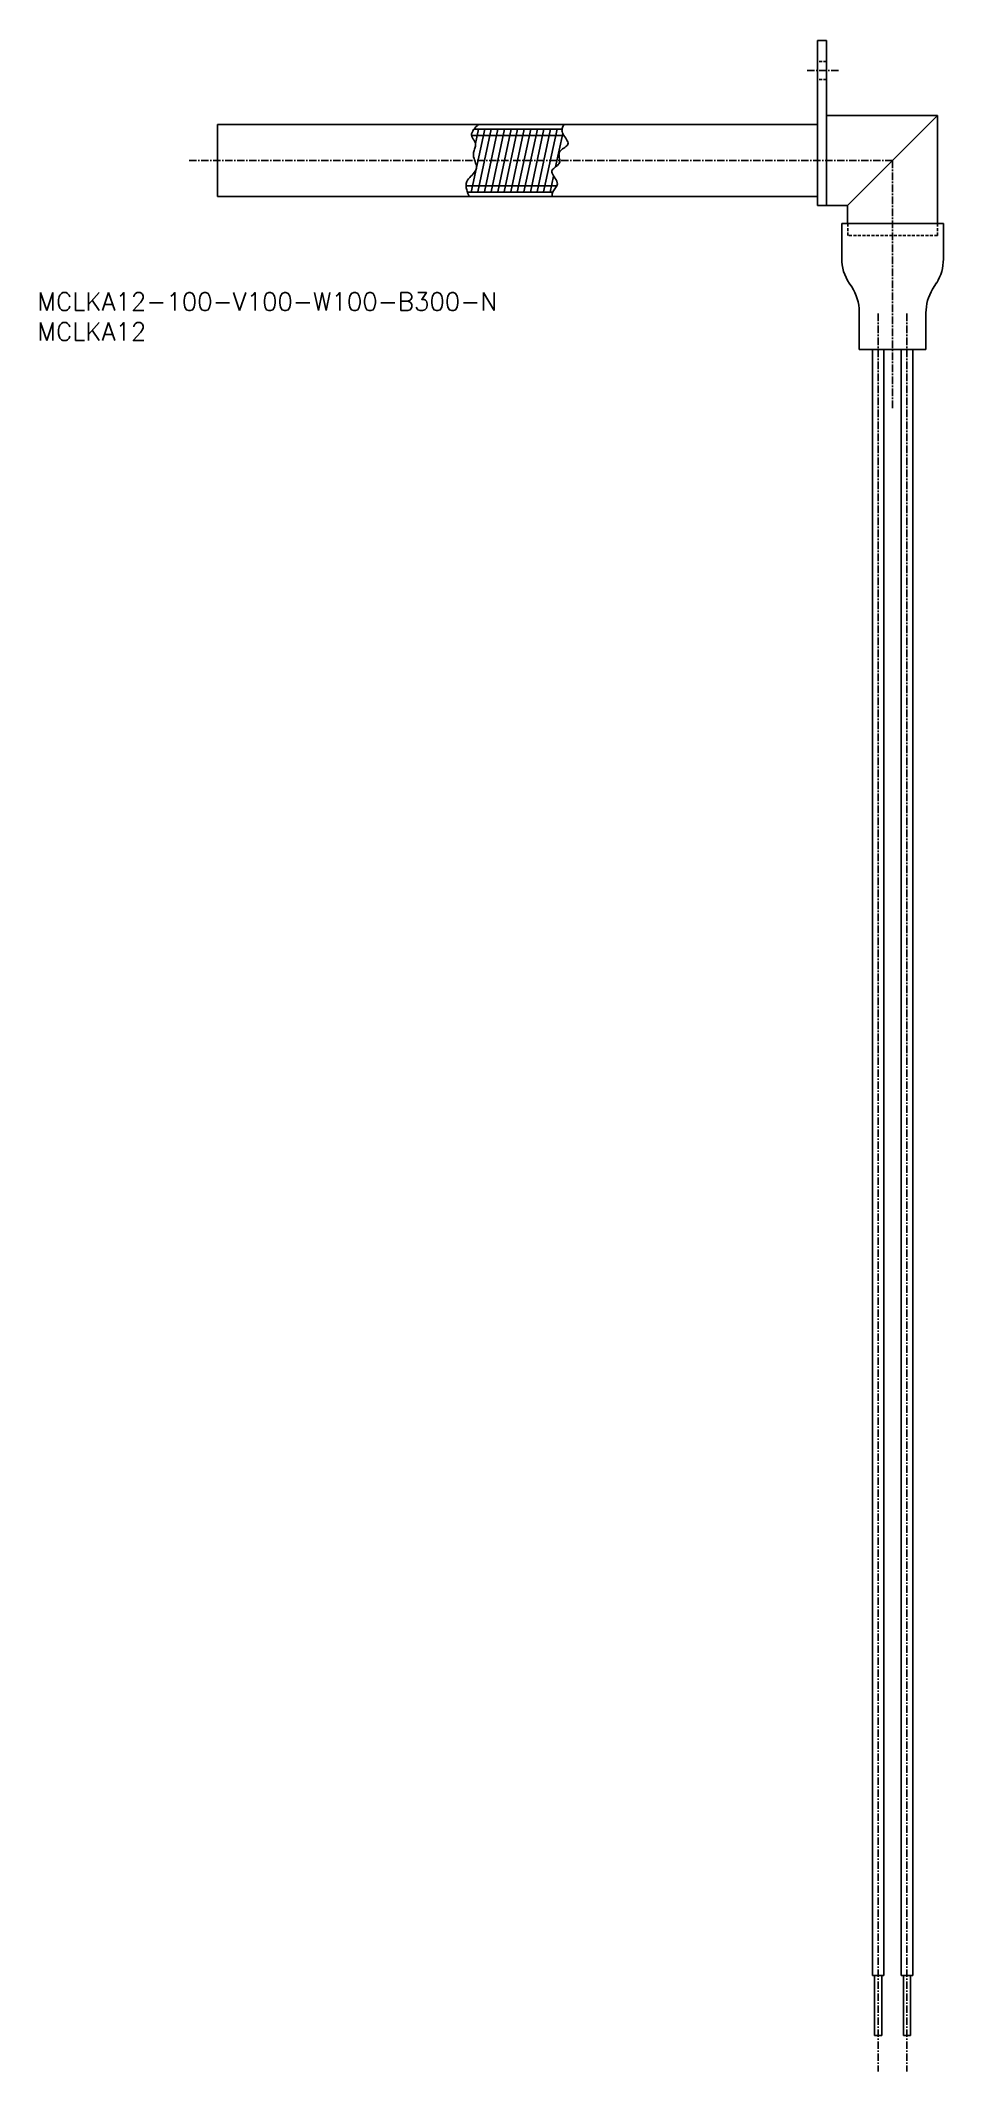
# Model space of a CAD drawing. Extents: x 1 to 151, y -288 to 50.
import ezdxf

# ---------------------------------------------------------------- set-up
doc = ezdxf.new("R2010")
doc.units = 0
doc.linetypes.add('CENTER', pattern=[2, 1.25, -0.25, 0.25, -0.25])
doc.linetypes.add('DASHED', pattern=[0.75, 0.5, -0.25])
doc.layers.get('0').update_dxf_attribs({"linetype": 'CONTINUOUS'})
doc.layers.add('CENTER', color=1, linetype='CENTER')
doc.styles.get("Standard").update_dxf_attribs({"font": 'txt.shx'})

# ---------------------------------------------------------------- blocks, each defined once
blk = doc.blocks.new('*U9')
at = {"color": 7, "linetype": 'CONTINUOUS'}
blk.add_text('MCLKA12', height=3, dxfattribs=at).set_placement((0, 0))
blk = doc.blocks.new('*U10')
at = {"color": 7, "linetype": 'CONTINUOUS'}
blk.add_text('MCLKA12-100-V100-W100-B300-N', height=3, dxfattribs=at).set_placement((0, 5))

msp = doc.modelspace()

# ---------------------------------------------------------------- linework, layer by layer
at = {"color": 7, "linetype": 'CONTINUOUS'}
for p, q in [((130, 50), (131.5, 50)), ((130, 22.5), (130, 50)), ((131.5, 22.5), (131.5, 50)), ((131.5, 37.5), (150, 37.5)), ((135, 22.5), (150, 37.5)), ((150, 19.5), (150, 37.5)), ((130, 36), (30, 36)), ((30, 36), (30, 24)), ((130, 24), (30, 24)), ((131.5, 22.5), (130, 22.5)), ((131.5, 22.5), (135, 22.5)), ((135, 19.5), (135, 22.5)), ((150.97, 19.5), (134.03, 19.5)), ((134.03, 19.5), (134.03, 13.7)), ((150.97, 19.5), (150.97, 13.57)), ((135.28, 9.56), (135.69, 8.95)), ((149.18, 8.55), (149.85, 9.63)), ((136.94, 4.8), (136.94, -1.5)), ((148.06, 4.61), (148.06, -1.5)), ((148.06, -1.5), (136.94, -1.5)), ((139.14, -1.5), (139.14, -272.5)), ((141.06, -1.5), (141.06, -272.5)), ((143.94, -1.5), (143.94, -272.5)), ((145.86, -1.5), (145.86, -272.5)), ((139.14, -272.5), (141.06, -272.5)), ((139.5, -272.5), (139.5, -282.5)), ((140.7, -272.5), (140.7, -282.5)), ((143.94, -272.5), (145.86, -272.5)), ((144.3, -272.5), (144.3, -282.5)), ((145.5, -272.5), (145.5, -282.5)), ((139.5, -282.5), (140.7, -282.5)), ((144.3, -282.5), (145.5, -282.5))]:
    msp.add_line(p, q, dxfattribs=at)
at = {"color": 3, "linetype": 'DASHED'}
for p, q in [((131.5, 46.5), (130, 46.5)), ((131.5, 43.5), (130, 43.5)), ((135.03, 19.5), (135.03, 17.5)), ((149.97, 17.5), (135.03, 17.5)), ((149.97, 19.5), (149.97, 17.5))]:
    msp.add_line(p, q, dxfattribs=at)
at = {"color": 3, "linetype": 'CONTINUOUS'}
for p, q in [((72.29, 24.74), (74.53, 35.26)), ((72.35, 34.19), (87.72, 34.19)), ((72.75, 35.26), (87.43, 35.26)), ((72.98, 32.85), (73.5, 35.26)), ((73.39, 24.77), (75.63, 35.26)), ((74.48, 24.77), (76.72, 35.26)), ((75.58, 24.77), (77.82, 35.26)), ((76.69, 24.82), (78.92, 35.26)), ((77.77, 24.77), (80.01, 35.26)), ((78.87, 24.77), (81.11, 35.26)), ((79.96, 24.76), (82.2, 35.26)), ((81.06, 24.77), (83.3, 35.26)), ((82.15, 24.74), (84.39, 35.26)), ((83.25, 24.77), (85.49, 35.26)), ((84.35, 24.77), (86.59, 35.26)), ((86.33, 28.94), (87.53, 34.54)), ((87.65, 35.81), (87.66, 35.81)), ((85.44, 24.74), (86.01, 27.43)), ((71.43, 25.81), (86.56, 25.81)), ((71.64, 24.74), (85.86, 24.74))]:
    msp.add_line(p, q, dxfattribs=at)
at = {"color": 3, "linetype": 'CONTINUOUS', "flags": 128}
for points in [[(73.46, 36), (73.3, 35.85), (73.07, 35.62), (72.86, 35.39), (72.67, 35.16), (72.52, 34.92), (72.41, 34.69), (72.35, 34.46), (72.34, 34.22), (72.39, 33.99), (72.44, 33.88), (72.49, 33.78), (72.56, 33.67), (72.62, 33.56), (72.69, 33.46), (72.76, 33.35), (72.83, 33.24), (72.89, 33.13), (72.94, 33.02), (72.97, 32.91), (73, 32.74), (72.99, 32.57), (72.97, 32.4), (72.93, 32.23), (72.87, 32.06), (72.82, 31.88), (72.76, 31.7), (72.71, 31.52), (72.66, 31.34), (72.64, 31.16), (72.64, 30.9), (72.68, 30.63), (72.75, 30.37), (72.83, 30.11), (72.92, 29.86), (73.01, 29.6), (73.08, 29.36), (73.14, 29.12), (73.16, 28.88), (73.14, 28.66), (73.07, 28.44), (72.95, 28.22), (72.79, 28.01), (72.61, 27.81), (72.42, 27.6), (72.22, 27.4), (72.02, 27.18), (71.84, 26.97), (71.68, 26.74), (71.56, 26.5), (71.5, 26.33), (71.46, 26.16), (71.44, 25.99), (71.43, 25.81), (71.44, 25.63), (71.46, 25.45), (71.49, 25.28), (71.53, 25.1), (71.58, 24.92), (71.64, 24.75), (71.68, 24.64), (71.73, 24.52), (71.77, 24.41), (71.82, 24.3), (71.87, 24.2), (71.93, 24.09), (71.97, 24)], [(87.77, 36), (87.76, 35.98), (87.66, 35.83), (87.57, 35.67), (87.5, 35.51), (87.45, 35.35), (87.41, 35.19), (87.4, 35.03), (87.42, 34.87), (87.48, 34.64), (87.59, 34.41), (87.72, 34.19), (87.87, 33.96), (88.03, 33.74), (88.17, 33.52), (88.29, 33.31), (88.38, 33.11), (88.42, 32.92), (88.4, 32.74), (88.32, 32.6), (88.2, 32.46), (88.05, 32.33), (87.88, 32.2), (87.69, 32.07), (87.51, 31.94), (87.33, 31.8), (87.17, 31.65), (87.04, 31.5), (86.95, 31.33), (86.91, 31.17), (86.9, 31.01), (86.91, 30.84), (86.93, 30.66), (86.96, 30.49), (87, 30.31), (87.02, 30.13), (87.03, 29.96), (87.02, 29.8), (86.98, 29.64), (86.9, 29.48), (86.78, 29.34), (86.64, 29.2), (86.49, 29.07), (86.33, 28.94), (86.17, 28.81), (86.02, 28.69), (85.89, 28.56), (85.79, 28.43), (85.73, 28.29), (85.72, 28.1), (85.76, 27.9), (85.86, 27.69), (85.99, 27.46), (86.14, 27.24), (86.29, 27.01), (86.43, 26.78), (86.55, 26.55), (86.62, 26.32), (86.64, 26.1), (86.61, 25.94), (86.55, 25.77), (86.46, 25.61), (86.35, 25.46), (86.23, 25.3), (86.11, 25.14), (86, 24.98), (85.9, 24.82), (85.82, 24.65), (85.77, 24.48), (85.75, 24.41), (85.75, 24.33), (85.75, 24.25), (85.76, 24.17), (85.77, 24.09), (85.79, 24), (85.79, 24)]]:
    msp.add_lwpolyline(points, dxfattribs=at)
at = {"color": 7, "linetype": 'CONTINUOUS'}
for centre, start, end in [((141.53, 13.7), 180, 213.5816), ((143.47, 13.57), 328.3035, 0), ((129.44, 4.8), 0, 33.5816), ((155.56, 4.61), 148.3035, 180)]:
    msp.add_arc(centre, 7.5, start, end, dxfattribs=at)
at = {"layer": 'CENTER', "color": 1, "linetype": 'CENTER'}
for p, q in [((133.5, 45), (128, 45)), ((142.5, 30), (25, 30)), ((142.5, 30), (142.5, -11.5)), ((140.1, 4.5), (140.1, -288.5)), ((144.9, 4.5), (144.9, -288.5))]:
    msp.add_line(p, q, dxfattribs=at)

# ---------------------------------------------------------------- block references
at = {"color": 7, "linetype": 'CONTINUOUS'}
for name in ['*U10', '*U9']:
    msp.add_blockref(name, (0, 0), dxfattribs=at)

doc.saveas('drawing.dxf')
